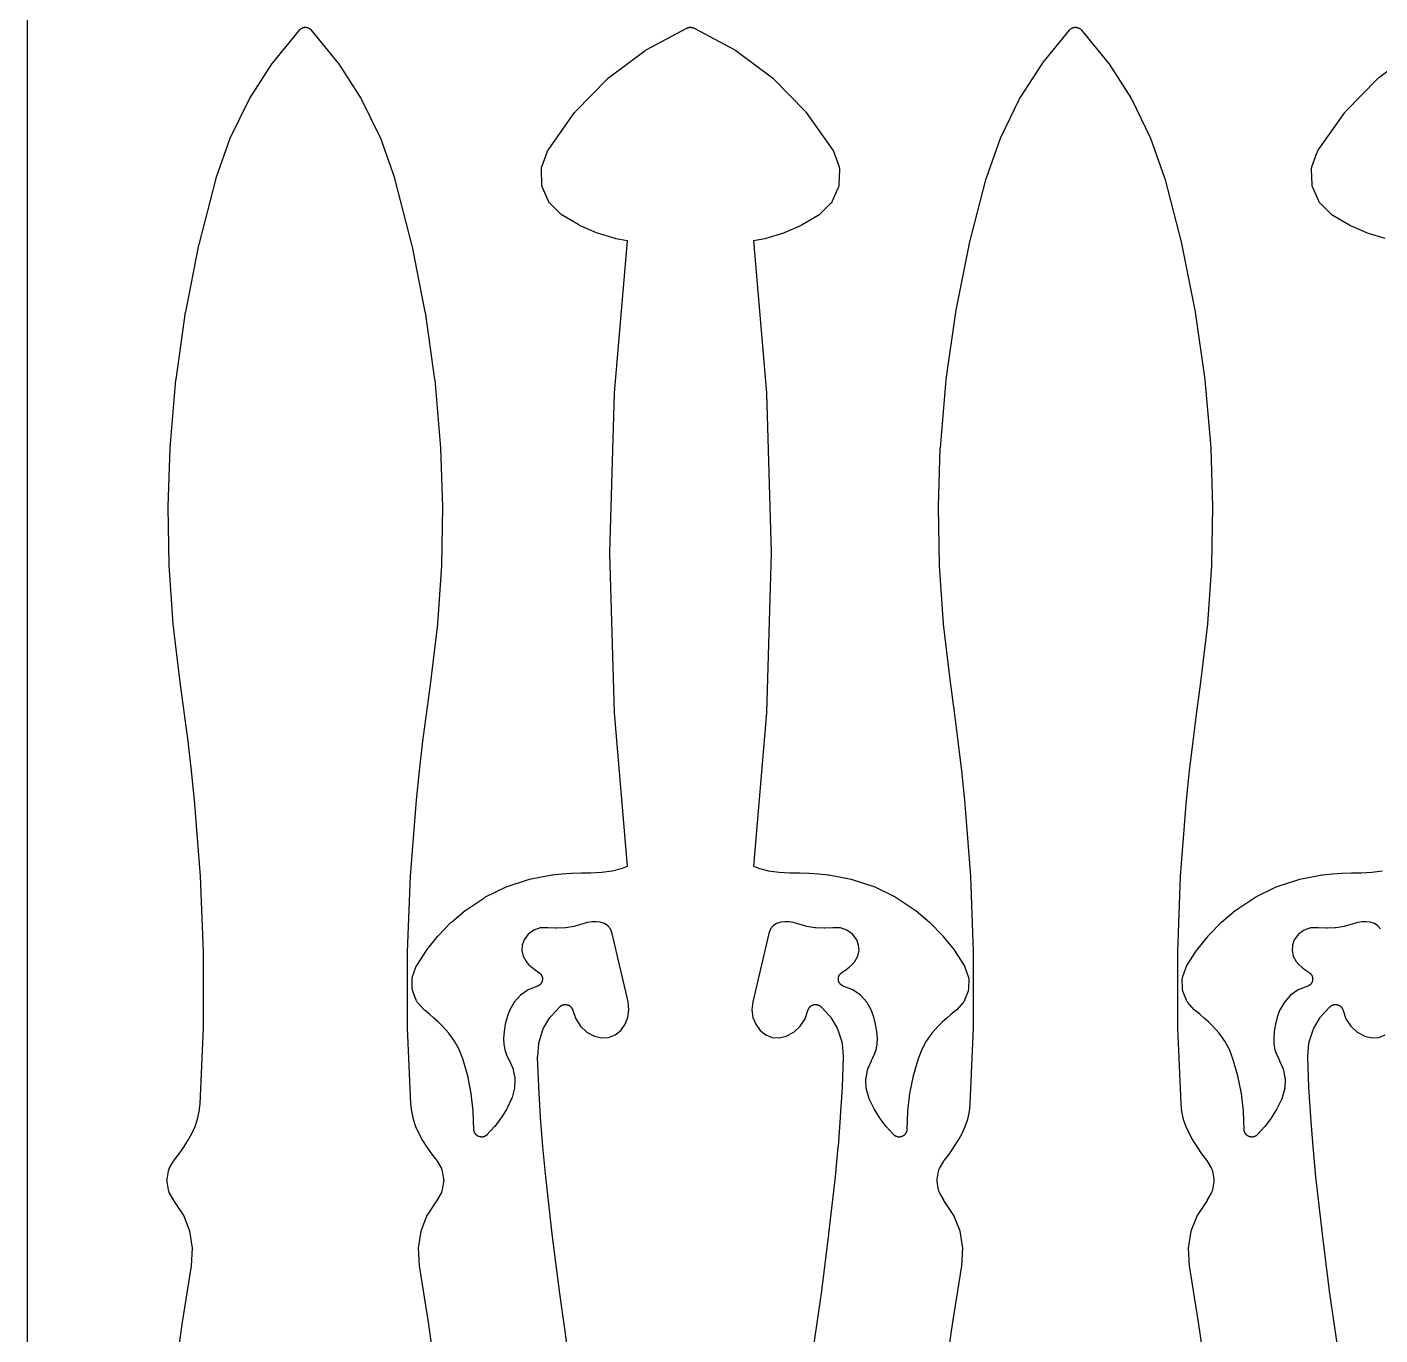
# Model space of a CAD drawing. Header units: metres. Extents: x 0 to 3000, y 0 to 1240.
# Drawn here: x 0 to 351.3, y 339.7 to 679.3 of the extents above; entities that cross this region are included whole.
import ezdxf

# ---------------------------------------------------------------- set-up
doc = ezdxf.new("R2010")
doc.units = ezdxf.units.M

msp = doc.modelspace()

# ---------------------------------------------------------------- linework, layer by layer
at = {"color": 7}
msp.add_lwpolyline([(0, 0), (3000, 0), (3000, 1240), (0, 1240), (0, 0)], close=True, dxfattribs=at)
at = {"color": 1}
for points in [[(38.26, 328.22), (40.38, 342.98), (40.38, 343.01), (42.7, 357.63), (42.97, 362.22), (42.28, 366.59), (40.68, 370.71), (38.11, 374.63), (38.07, 374.69), (38.04, 374.75), (36.94, 376.68), (36.87, 376.83), (36.8, 376.99), (36.75, 377.16), (36.71, 377.32), (36.35, 379.45), (36.32, 379.67), (36.32, 379.9), (36.35, 380.12), (36.71, 382.25), (36.75, 382.42), (36.8, 382.58), (36.87, 382.74), (36.94, 382.9), (38.04, 384.82), (38.06, 384.87), (38.09, 384.91), (38.12, 384.95), (38.14, 384.99), (38.17, 385.03), (38.2, 385.07), (39.51, 386.74), (40.69, 388.43), (41.79, 390.18), (42.79, 391.97), (43.64, 393.82), (44.28, 395.73), (44.72, 397.69), (44.95, 399.72), (45.78, 419.41), (45.81, 439.14), (45.05, 458.86), (43.5, 478.55), (42.7, 486.21), (41.81, 493.88), (40.84, 501.53), (39.77, 509.19), (39.77, 509.21), (39.77, 509.22), (37.98, 524.27), (37.97, 524.37), (36.94, 539.48), (36.93, 539.58), (36.66, 554.72), (36.66, 554.82), (37.15, 569.96), (37.16, 570.01), (37.16, 570.07), (38.67, 587.69), (38.68, 587.8), (41.17, 605.3), (41.19, 605.41), (44.65, 622.74), (44.67, 622.85), (49.09, 639.98), (49.11, 640.06), (49.14, 640.15), (52.77, 650.48), (52.86, 650.69), (57.65, 660.5), (57.76, 660.7), (63.65, 669.9), (63.78, 670.08), (70.71, 678.56), (70.72, 678.57), (70.72, 678.57), (70.78, 678.64), (70.84, 678.71), (70.85, 678.71), (70.85, 678.71), (70.92, 678.78), (70.99, 678.84), (70.99, 678.84), (71, 678.85), (71.07, 678.9), (71.15, 678.96), (71.15, 678.96), (71.15, 678.96), (71.23, 679.01), (71.32, 679.06), (71.32, 679.06), (71.32, 679.06), (71.41, 679.1), (71.49, 679.14), (71.5, 679.15), (71.5, 679.15), (71.59, 679.18), (71.68, 679.21), (71.68, 679.21), (71.69, 679.21), (71.78, 679.24), (71.87, 679.26), (71.87, 679.26), (71.88, 679.26), (71.97, 679.27), (72.06, 679.29), (72.07, 679.29), (72.07, 679.29), (72.16, 679.29), (72.26, 679.3), (72.26, 679.3), (72.27, 679.3), (72.36, 679.29), (72.45, 679.29), (72.46, 679.29), (72.46, 679.29), (72.56, 679.27), (72.65, 679.26), (72.65, 679.26), (72.66, 679.26), (72.75, 679.24), (72.84, 679.21), (72.84, 679.21), (72.85, 679.21), (72.93, 679.18), (73.02, 679.15), (73.03, 679.15), (73.03, 679.14), (73.12, 679.1), (73.2, 679.06), (73.2, 679.06), (73.21, 679.06), (73.29, 679.01), (73.37, 678.96), (73.37, 678.96), (73.38, 678.96), (73.45, 678.9), (73.53, 678.85), (73.53, 678.84), (73.53, 678.84), (73.6, 678.78), (73.67, 678.71), (73.68, 678.71), (73.68, 678.71), (73.74, 678.64), (73.81, 678.57), (73.81, 678.57), (73.81, 678.56), (80.74, 670.08), (80.88, 669.9), (86.76, 660.7), (86.88, 660.5), (91.66, 650.69), (91.75, 650.48), (95.39, 640.15), (95.41, 640.06), (95.44, 639.98), (99.85, 622.85), (99.88, 622.74), (103.33, 605.41), (103.35, 605.3), (105.84, 587.8), (105.85, 587.69), (107.36, 570.07), (107.37, 570.01), (107.37, 569.96), (107.86, 554.82), (107.86, 554.72), (107.59, 539.58), (107.59, 539.48), (106.56, 524.37), (106.55, 524.27), (104.76, 509.22), (104.75, 509.21), (104.75, 509.19), (103.69, 501.53), (102.71, 493.88), (101.82, 486.21), (101.02, 478.55), (99.48, 458.86), (98.72, 439.14), (98.75, 419.41), (99.57, 399.72), (99.8, 397.69), (100.24, 395.73), (100.88, 393.82), (101.74, 391.97), (102.73, 390.18), (103.83, 388.43), (105.02, 386.74), (106.32, 385.07), (106.35, 385.03), (106.38, 384.99), (106.41, 384.95), (106.44, 384.91), (106.46, 384.87), (106.49, 384.82), (107.58, 382.9), (107.66, 382.74), (107.72, 382.58), (107.77, 382.42), (107.81, 382.25), (108.17, 380.12), (108.2, 379.9), (108.2, 379.67), (108.17, 379.45), (107.81, 377.32), (107.77, 377.16), (107.72, 376.99), (107.66, 376.83), (107.58, 376.68), (106.49, 374.75), (106.45, 374.69), (106.42, 374.63), (103.84, 370.71), (102.25, 366.59), (101.56, 362.22), (101.82, 357.63), (104.14, 343.01), (104.14, 342.98), (106.26, 328.22)], [(140.38, 336.32), (138.26, 351.08), (138.26, 351.11), (136.37, 365.89), (136.36, 365.92), (134.69, 380.74), (134.69, 380.75), (134.68, 380.77), (133.94, 388.49), (133.94, 388.53), (133.34, 396.26), (133.34, 396.3), (132.89, 404.04), (132.89, 404.08), (132.59, 411.82), (132.59, 411.85), (132.59, 411.87), (132.59, 411.95), (132.59, 412.02), (132.6, 412.05), (132.6, 412.07), (132.87, 415.36), (132.9, 415.58), (132.96, 415.8), (133.95, 418.9), (134.03, 419.11), (134.13, 419.31), (135.79, 422.11), (135.91, 422.3), (136.06, 422.47), (138.32, 424.87), (138.38, 424.93), (138.44, 424.99), (138.45, 425), (138.47, 425.01), (138.53, 425.06), (138.6, 425.11), (138.61, 425.12), (138.62, 425.13), (138.69, 425.17), (138.76, 425.22), (138.77, 425.22), (138.78, 425.23), (138.86, 425.27), (138.93, 425.31), (138.95, 425.31), (138.96, 425.32), (139.04, 425.35), (139.11, 425.38), (139.13, 425.39), (139.14, 425.39), (139.22, 425.42), (139.3, 425.44), (139.32, 425.44), (139.33, 425.45), (139.41, 425.46), (139.5, 425.48), (139.51, 425.48), (139.52, 425.48), (139.61, 425.49), (139.69, 425.49), (139.71, 425.49), (139.72, 425.49), (139.8, 425.49), (139.89, 425.49), (139.9, 425.49), (139.92, 425.49), (140, 425.48), (140.08, 425.47), (140.1, 425.47), (140.11, 425.47), (140.19, 425.45), (140.28, 425.43), (140.29, 425.43), (140.3, 425.42), (140.38, 425.4), (140.46, 425.37), (140.48, 425.37), (140.49, 425.36), (140.57, 425.33), (140.64, 425.3), (140.66, 425.29), (140.67, 425.29), (140.74, 425.24), (140.82, 425.2), (140.83, 425.2), (140.84, 425.19), (140.91, 425.14), (140.98, 425.09), (140.99, 425.08), (141, 425.08), (141.07, 425.02), (141.13, 424.97), (141.14, 424.96), (141.15, 424.95), (141.21, 424.89), (141.27, 424.83), (141.28, 424.82), (141.29, 424.81), (141.34, 424.74), (141.39, 424.68), (141.4, 424.66), (141.41, 424.65), (141.45, 424.58), (141.5, 424.51), (141.51, 424.5), (141.51, 424.49), (141.55, 424.41), (141.59, 424.34), (141.6, 424.33), (141.6, 424.31), (141.63, 424.23), (141.66, 424.16), (142.5, 421.76), (143.74, 419.87), (145.39, 418.33), (147.37, 417.23), (149.2, 416.8), (151, 416.93), (152.68, 417.58), (154.15, 418.76), (155.29, 420.35), (156.01, 422.16), (156.28, 424.1), (156.06, 426.2), (151.93, 443.97), (151.47, 445.13), (150.8, 445.96), (149.92, 446.56), (148.79, 446.91), (147.77, 447), (146.65, 446.96), (145.55, 446.79), (144.35, 446.44), (142.29, 445.84), (142.07, 445.79), (139.95, 445.43), (139.72, 445.41), (137.58, 445.3), (137.35, 445.3), (135.3, 445.44), (133.27, 445.39), (131.6, 444.82), (130.17, 443.79), (129.08, 442.33), (128.57, 440.94), (128.49, 439.49), (128.81, 438.08), (129.58, 436.7), (130.24, 435.92), (131.04, 435.15), (131.91, 434.46), (132.93, 433.8), (132.96, 433.78), (132.98, 433.77), (133.04, 433.73), (133.09, 433.69), (133.11, 433.67), (133.14, 433.65), (133.19, 433.6), (133.24, 433.56), (133.26, 433.54), (133.28, 433.52), (133.33, 433.46), (133.37, 433.41), (133.39, 433.39), (133.41, 433.37), (133.45, 433.31), (133.49, 433.26), (133.51, 433.23), (133.53, 433.21), (133.56, 433.15), (133.6, 433.09), (133.61, 433.07), (133.63, 433.04), (133.65, 432.98), (133.68, 432.92), (133.69, 432.89), (133.71, 432.86), (133.73, 432.8), (133.75, 432.73), (133.76, 432.7), (133.77, 432.68), (133.79, 432.61), (133.8, 432.54), (133.81, 432.51), (133.82, 432.49), (133.83, 432.42), (133.84, 432.35), (133.84, 432.32), (133.84, 432.29), (133.84, 432.22), (133.85, 432.15), (133.85, 432.12), (133.85, 432.1), (133.85, 432.03), (133.84, 431.96), (133.84, 431.93), (133.84, 431.9), (133.83, 431.83), (133.82, 431.76), (133.81, 431.73), (133.81, 431.71), (133.79, 431.64), (133.77, 431.57), (133.76, 431.54), (133.76, 431.52), (133.73, 431.45), (133.71, 431.39), (133.7, 431.36), (133.69, 431.33), (133.66, 431.27), (133.63, 431.21), (133.61, 431.18), (133.6, 431.16), (133.57, 431.1), (133.53, 431.04), (133.51, 431.01), (133.5, 430.99), (133.46, 430.93), (133.42, 430.88), (133.4, 430.86), (133.38, 430.83), (133.33, 430.78), (133.29, 430.73), (133.27, 430.71), (133.25, 430.69), (133.19, 430.64), (133.14, 430.6), (133.12, 430.58), (133.1, 430.56), (133.04, 430.52), (132.99, 430.48), (132.96, 430.46), (132.94, 430.44), (132.88, 430.41), (132.82, 430.37), (132.8, 430.36), (132.77, 430.34), (132.71, 430.32), (132.65, 430.29), (132.62, 430.28), (132.59, 430.26), (130.1, 429.27), (128.12, 427.89), (126.49, 426.1), (125.26, 423.9), (124.64, 422.19), (124.16, 420.37), (123.86, 418.51), (123.73, 416.65), (123.79, 415.17), (124.06, 413.75), (124.52, 412.38), (125.23, 410.96), (125.25, 410.91), (125.27, 410.87), (126.13, 408.92), (126.21, 408.7), (126.27, 408.48), (126.66, 406.41), (126.69, 406.18), (126.69, 405.95), (126.59, 403.85), (126.57, 403.62), (126.52, 403.39), (125.94, 401.34), (125.91, 401.27), (125.89, 401.21), (125.88, 401.18), (125.87, 401.15), (125.84, 401.09), (125.82, 401.03), (124.67, 398.6), (124.57, 398.43), (123.19, 396.14), (123.07, 395.97), (121.46, 393.84), (121.34, 393.68), (119.51, 391.72), (119.51, 391.71), (119.51, 391.71), (119.44, 391.64), (119.37, 391.58), (119.37, 391.58), (119.37, 391.57), (119.3, 391.51), (119.22, 391.45), (119.22, 391.45), (119.22, 391.45), (119.14, 391.4), (119.06, 391.35), (119.05, 391.35), (119.05, 391.34), (118.97, 391.3), (118.88, 391.26), (118.88, 391.26), (118.88, 391.25), (118.79, 391.22), (118.7, 391.18), (118.7, 391.18), (118.7, 391.18), (118.6, 391.15), (118.51, 391.13), (118.51, 391.13), (118.51, 391.13), (118.41, 391.11), (118.32, 391.09), (118.32, 391.09), (118.31, 391.09), (118.22, 391.08), (118.12, 391.07), (118.12, 391.07), (118.12, 391.07), (118.02, 391.08), (117.93, 391.08), (117.93, 391.08), (117.92, 391.08), (117.83, 391.09), (117.73, 391.1), (117.73, 391.1), (117.73, 391.1), (117.63, 391.12), (117.54, 391.14), (117.54, 391.14), (117.54, 391.14), (117.44, 391.17), (117.35, 391.2), (117.35, 391.2), (117.35, 391.2), (117.26, 391.24), (117.17, 391.27), (117.17, 391.28), (117.17, 391.28), (117.08, 391.32), (117, 391.37), (117, 391.37), (117, 391.37), (116.92, 391.43), (116.84, 391.48), (116.84, 391.48), (116.83, 391.48), (116.76, 391.54), (116.69, 391.6), (116.69, 391.61), (116.68, 391.61), (116.62, 391.68), (116.55, 391.75), (116.55, 391.75), (116.55, 391.75), (116.49, 391.82), (116.43, 391.9), (116.43, 391.9), (116.42, 391.9), (116.37, 391.98), (116.32, 392.06), (116.32, 392.06), (116.32, 392.07), (116.27, 392.15), (116.23, 392.24), (116.23, 392.24), (116.23, 392.24), (116.19, 392.33), (116.16, 392.42), (116.16, 392.42), (116.16, 392.42), (116.13, 392.52), (116.1, 392.61), (116.1, 392.61), (116.1, 392.61), (116.08, 392.71), (116.07, 392.8), (116.07, 392.8), (116.06, 392.81), (116.06, 392.9), (116.05, 393), (116.05, 393), (116.05, 393), (115.88, 397.75), (115.33, 402.37), (114.42, 406.94), (113.15, 411.41), (112.21, 413.78), (111.01, 415.99), (109.56, 418.05), (107.83, 419.96), (106.78, 420.97), (105.67, 421.98), (104.53, 422.95), (103.34, 423.91), (103.29, 423.95), (103.24, 424), (103.22, 424.02), (103.2, 424.04), (103.15, 424.09), (103.1, 424.14), (101.42, 426.04), (101.31, 426.18), (101.21, 426.32), (101.12, 426.48), (101.05, 426.65), (100.17, 428.94), (100.11, 429.11), (100.07, 429.28), (100.05, 429.46), (100.04, 429.63), (100, 432.09), (100.01, 432.27), (100.03, 432.45), (100.06, 432.62), (100.12, 432.8), (100.97, 435.18), (100.99, 435.21), (101, 435.25), (101.02, 435.3), (101.02, 435.3), (101.05, 435.36), (101.06, 435.39), (101.08, 435.42), (101.11, 435.48), (101.14, 435.54), (101.16, 435.57), (101.18, 435.59), (103.7, 439.5), (103.82, 439.65), (106.7, 443.28), (106.83, 443.43), (110.06, 446.76), (110.2, 446.89), (113.75, 449.89), (113.76, 449.9), (113.78, 449.91), (113.84, 449.96), (113.91, 450.01), (113.92, 450.02), (113.93, 450.03), (118.86, 453.31), (119.09, 453.44), (124.39, 456.03), (124.64, 456.13), (130.23, 457.99), (130.48, 458.06), (136.3, 459.17), (136.38, 459.18), (136.46, 459.19), (138.9, 459.45), (138.97, 459.46), (141.42, 459.63), (141.49, 459.63), (143.94, 459.71), (144.01, 459.71), (146.42, 459.71), (149.25, 459.82), (151.97, 460.23), (154.63, 460.94), (155.91, 461.45), (152.51, 501.25), (152.51, 501.36), (151.33, 542.75), (151.33, 542.86), (152.51, 584.25), (152.51, 584.36), (155.89, 623.84), (152.93, 624.38), (152.71, 624.43), (148.11, 625.83), (147.89, 625.91), (143.49, 627.84), (143.28, 627.94), (139.11, 630.37), (139.07, 630.4), (139.02, 630.43), (138.98, 630.45), (138.95, 630.47), (138.9, 630.51), (138.86, 630.54), (138.83, 630.57), (138.79, 630.6), (138.75, 630.64), (138.71, 630.67), (135.84, 633.51), (135.71, 633.65), (135.6, 633.8), (135.5, 633.96), (135.41, 634.13), (133.86, 637.71), (133.79, 637.88), (133.74, 638.06), (133.71, 638.25), (133.69, 638.43), (133.55, 642.33), (133.55, 642.52), (133.57, 642.71), (133.61, 642.9), (133.66, 643.08), (135.03, 646.88), (135.06, 646.95), (135.08, 647.02), (135.09, 647.04), (135.1, 647.06), (135.14, 647.13), (135.17, 647.19), (135.19, 647.21), (135.2, 647.23), (135.24, 647.3), (135.28, 647.36), (142.2, 657.14), (142.3, 657.26), (142.4, 657.38), (150.71, 665.92), (150.83, 666.03), (150.95, 666.12), (160.48, 673.28), (160.6, 673.36), (160.74, 673.44), (171.32, 679.06), (171.41, 679.1), (171.49, 679.14), (171.5, 679.15), (171.5, 679.15), (171.59, 679.18), (171.68, 679.21), (171.68, 679.21), (171.69, 679.21), (171.78, 679.24), (171.87, 679.26), (171.87, 679.26), (171.88, 679.26), (171.97, 679.27), (172.06, 679.29), (172.07, 679.29), (172.07, 679.29), (172.16, 679.29), (172.26, 679.3), (172.26, 679.3), (172.27, 679.3), (172.36, 679.29), (172.45, 679.29), (172.46, 679.29), (172.46, 679.29), (172.56, 679.27), (172.65, 679.26), (172.65, 679.26), (172.66, 679.26), (172.75, 679.24), (172.84, 679.21), (172.84, 679.21), (172.85, 679.21), (172.93, 679.18), (173.02, 679.15), (173.03, 679.15), (173.03, 679.14), (173.12, 679.1), (173.2, 679.06), (183.79, 673.44), (183.92, 673.36), (184.05, 673.28), (193.58, 666.12), (193.7, 666.03), (193.81, 665.92), (202.12, 657.38), (202.22, 657.26), (202.32, 657.14), (209.25, 647.36), (209.29, 647.3), (209.33, 647.23), (209.34, 647.21), (209.35, 647.19), (209.38, 647.13), (209.42, 647.06), (209.43, 647.04), (209.44, 647.02), (209.47, 646.95), (209.5, 646.88), (210.86, 643.08), (210.92, 642.9), (210.95, 642.71), (210.97, 642.52), (210.98, 642.33), (210.83, 638.43), (210.82, 638.25), (210.78, 638.06), (210.73, 637.88), (210.67, 637.71), (209.11, 634.13), (209.03, 633.96), (208.93, 633.8), (208.81, 633.65), (208.68, 633.51), (205.81, 630.67), (205.77, 630.64), (205.73, 630.6), (205.7, 630.57), (205.66, 630.54), (205.62, 630.51), (205.58, 630.47), (205.54, 630.45), (205.51, 630.43), (205.46, 630.4), (205.41, 630.37), (201.25, 627.94), (201.04, 627.84), (196.63, 625.91), (196.42, 625.83), (191.82, 624.43), (191.59, 624.38), (188.64, 623.84), (192.01, 584.36), (192.02, 584.25), (193.19, 542.86), (193.19, 542.75), (192.02, 501.36), (192.01, 501.25), (188.61, 461.45), (189.9, 460.94), (192.55, 460.23), (195.27, 459.82), (198.1, 459.71), (200.52, 459.71), (200.59, 459.71), (203.04, 459.63), (203.11, 459.63), (205.55, 459.46), (205.62, 459.45), (208.06, 459.19), (208.14, 459.18), (208.23, 459.17), (214.04, 458.06), (214.3, 457.99), (219.89, 456.13), (220.13, 456.03), (225.43, 453.44), (225.66, 453.31), (230.59, 450.03), (230.6, 450.02), (230.62, 450.01), (230.68, 449.96), (230.75, 449.91), (230.76, 449.9), (230.77, 449.89), (234.32, 446.89), (234.46, 446.76), (237.69, 443.43), (237.82, 443.28), (240.71, 439.65), (240.82, 439.5), (243.35, 435.59), (243.37, 435.57), (243.38, 435.54), (243.41, 435.48), (243.45, 435.42), (243.46, 435.39), (243.48, 435.36), (243.5, 435.3), (243.53, 435.25), (243.54, 435.21), (243.55, 435.18), (244.41, 432.8), (244.46, 432.62), (244.5, 432.45), (244.52, 432.27), (244.52, 432.09), (244.49, 429.63), (244.48, 429.46), (244.45, 429.28), (244.41, 429.11), (244.36, 428.94), (243.47, 426.65), (243.4, 426.48), (243.32, 426.32), (243.22, 426.18), (243.1, 426.04), (241.42, 424.14), (241.37, 424.09), (241.33, 424.04), (241.3, 424.02), (241.28, 424), (241.23, 423.95), (241.18, 423.91), (239.99, 422.95), (238.85, 421.98), (237.74, 420.97), (236.69, 419.96), (234.97, 418.05), (233.52, 415.99), (232.32, 413.78), (231.38, 411.41), (230.1, 406.94), (229.19, 402.37), (228.65, 397.75), (228.48, 393), (228.48, 393), (228.48, 393), (228.47, 392.9), (228.46, 392.81), (228.46, 392.8), (228.46, 392.8), (228.44, 392.71), (228.42, 392.61), (228.42, 392.61), (228.42, 392.61), (228.4, 392.52), (228.37, 392.42), (228.37, 392.42), (228.37, 392.42), (228.33, 392.33), (228.3, 392.24), (228.29, 392.24), (228.29, 392.24), (228.25, 392.15), (228.21, 392.07), (228.2, 392.06), (228.2, 392.06), (228.15, 391.98), (228.1, 391.9), (228.1, 391.9), (228.1, 391.9), (228.04, 391.82), (227.98, 391.75), (227.97, 391.75), (227.97, 391.75), (227.91, 391.68), (227.84, 391.61), (227.84, 391.61), (227.84, 391.6), (227.76, 391.54), (227.69, 391.48), (227.69, 391.48), (227.68, 391.48), (227.61, 391.43), (227.53, 391.37), (227.53, 391.37), (227.52, 391.37), (227.44, 391.32), (227.36, 391.28), (227.35, 391.28), (227.35, 391.27), (227.26, 391.24), (227.18, 391.2), (227.17, 391.2), (227.17, 391.2), (227.08, 391.17), (226.99, 391.14), (226.99, 391.14), (226.98, 391.14), (226.89, 391.12), (226.8, 391.1), (226.79, 391.1), (226.79, 391.1), (226.7, 391.09), (226.6, 391.08), (226.6, 391.08), (226.6, 391.08), (226.5, 391.08), (226.41, 391.07), (226.4, 391.07), (226.4, 391.07), (226.3, 391.08), (226.21, 391.09), (226.21, 391.09), (226.2, 391.09), (226.11, 391.11), (226.02, 391.13), (226.01, 391.13), (226.01, 391.13), (225.92, 391.15), (225.83, 391.18), (225.83, 391.18), (225.82, 391.18), (225.73, 391.22), (225.65, 391.25), (225.64, 391.26), (225.64, 391.26), (225.56, 391.3), (225.47, 391.34), (225.47, 391.35), (225.47, 391.35), (225.39, 391.4), (225.31, 391.45), (225.3, 391.45), (225.3, 391.45), (225.23, 391.51), (225.15, 391.57), (225.15, 391.58), (225.15, 391.58), (225.08, 391.64), (225.01, 391.71), (225.01, 391.71), (225.01, 391.72), (223.19, 393.68), (223.06, 393.84), (221.45, 395.97), (221.34, 396.14), (219.95, 398.43), (219.86, 398.6), (218.71, 401.03), (218.68, 401.09), (218.65, 401.15), (218.64, 401.18), (218.63, 401.21), (218.61, 401.27), (218.59, 401.34), (218.01, 403.39), (217.95, 403.62), (217.93, 403.85), (217.84, 405.95), (217.84, 406.18), (217.87, 406.41), (218.25, 408.48), (218.31, 408.7), (218.39, 408.92), (219.25, 410.87), (219.28, 410.91), (219.29, 410.96), (220.01, 412.38), (220.47, 413.75), (220.73, 415.17), (220.8, 416.65), (220.67, 418.51), (220.36, 420.37), (219.88, 422.19), (219.26, 423.9), (218.03, 426.1), (216.41, 427.89), (214.42, 429.27), (211.93, 430.26), (211.91, 430.28), (211.88, 430.29), (211.82, 430.32), (211.75, 430.34), (211.73, 430.36), (211.7, 430.37), (211.64, 430.41), (211.58, 430.44), (211.56, 430.46), (211.54, 430.48), (211.48, 430.52), (211.42, 430.56), (211.4, 430.58), (211.38, 430.6), (211.33, 430.64), (211.28, 430.69), (211.26, 430.71), (211.24, 430.73), (211.19, 430.78), (211.14, 430.83), (211.13, 430.86), (211.11, 430.88), (211.07, 430.93), (211.03, 430.99), (211.01, 431.01), (210.99, 431.04), (210.96, 431.1), (210.92, 431.16), (210.91, 431.18), (210.9, 431.21), (210.87, 431.27), (210.84, 431.33), (210.83, 431.36), (210.81, 431.39), (210.79, 431.45), (210.77, 431.52), (210.76, 431.54), (210.75, 431.57), (210.74, 431.64), (210.72, 431.71), (210.71, 431.73), (210.71, 431.76), (210.7, 431.83), (210.69, 431.9), (210.68, 431.93), (210.68, 431.96), (210.68, 432.03), (210.67, 432.1), (210.68, 432.12), (210.67, 432.15), (210.68, 432.22), (210.68, 432.29), (210.69, 432.32), (210.69, 432.35), (210.7, 432.42), (210.71, 432.49), (210.71, 432.51), (210.72, 432.54), (210.74, 432.61), (210.75, 432.68), (210.76, 432.7), (210.77, 432.73), (210.79, 432.8), (210.82, 432.86), (210.83, 432.89), (210.84, 432.92), (210.87, 432.98), (210.9, 433.04), (210.91, 433.07), (210.93, 433.09), (210.96, 433.15), (211, 433.21), (211.01, 433.23), (211.03, 433.26), (211.07, 433.31), (211.11, 433.37), (211.13, 433.39), (211.15, 433.41), (211.2, 433.46), (211.24, 433.52), (211.26, 433.54), (211.28, 433.56), (211.34, 433.6), (211.39, 433.65), (211.41, 433.67), (211.43, 433.69), (211.49, 433.73), (211.54, 433.77), (211.57, 433.78), (211.59, 433.8), (212.61, 434.46), (213.48, 435.15), (214.28, 435.92), (214.94, 436.7), (215.72, 438.08), (216.04, 439.49), (215.95, 440.94), (215.45, 442.33), (214.36, 443.79), (212.92, 444.82), (211.25, 445.39), (209.23, 445.44), (207.18, 445.3), (206.94, 445.3), (204.8, 445.41), (204.57, 445.43), (202.46, 445.79), (202.23, 445.84), (200.17, 446.44), (198.98, 446.79), (197.87, 446.96), (196.76, 447), (195.73, 446.91), (194.6, 446.56), (193.72, 445.96), (193.05, 445.13), (192.59, 443.97), (188.47, 426.2), (188.24, 424.1), (188.51, 422.16), (189.23, 420.35), (190.37, 418.76), (191.84, 417.58), (193.52, 416.93), (195.32, 416.8), (197.15, 417.23), (199.13, 418.33), (200.78, 419.87), (202.02, 421.76), (202.86, 424.16), (202.89, 424.23), (202.92, 424.31), (202.93, 424.33), (202.93, 424.34), (202.97, 424.41), (203.01, 424.49), (203.02, 424.5), (203.03, 424.51), (203.07, 424.58), (203.12, 424.65), (203.13, 424.66), (203.13, 424.68), (203.19, 424.74), (203.24, 424.81), (203.25, 424.82), (203.26, 424.83), (203.32, 424.89), (203.37, 424.95), (203.38, 424.96), (203.39, 424.97), (203.46, 425.02), (203.52, 425.08), (203.53, 425.08), (203.55, 425.09), (203.61, 425.14), (203.68, 425.19), (203.7, 425.2), (203.71, 425.2), (203.78, 425.24), (203.85, 425.29), (203.87, 425.29), (203.88, 425.3), (203.96, 425.33), (204.03, 425.36), (204.05, 425.37), (204.06, 425.37), (204.14, 425.4), (204.22, 425.42), (204.23, 425.43), (204.25, 425.43), (204.33, 425.45), (204.41, 425.47), (204.43, 425.47), (204.44, 425.47), (204.52, 425.48), (204.61, 425.49), (204.62, 425.49), (204.64, 425.49), (204.72, 425.49), (204.8, 425.49), (204.82, 425.49), (204.83, 425.49), (204.92, 425.49), (205, 425.48), (205.01, 425.48), (205.03, 425.48), (205.11, 425.46), (205.19, 425.45), (205.21, 425.44), (205.22, 425.44), (205.3, 425.42), (205.38, 425.39), (205.39, 425.39), (205.41, 425.38), (205.49, 425.35), (205.56, 425.32), (205.58, 425.31), (205.59, 425.31), (205.66, 425.27), (205.74, 425.23), (205.75, 425.22), (205.76, 425.22), (205.83, 425.17), (205.9, 425.13), (205.92, 425.12), (205.93, 425.11), (205.99, 425.06), (206.06, 425.01), (206.07, 425), (206.08, 424.99), (206.14, 424.93), (206.2, 424.87), (208.47, 422.47), (208.61, 422.3), (208.74, 422.11), (210.39, 419.31), (210.49, 419.11), (210.57, 418.9), (211.56, 415.8), (211.62, 415.58), (211.65, 415.36), (211.93, 412.07), (211.93, 412.05), (211.93, 412.02), (211.93, 411.95), (211.93, 411.87), (211.93, 411.85), (211.93, 411.82), (211.63, 404.08), (211.63, 404.04), (211.18, 396.3), (211.18, 396.26), (210.59, 388.53), (210.58, 388.49), (209.84, 380.77), (209.84, 380.75), (209.84, 380.74), (208.16, 365.92), (208.16, 365.89), (206.26, 351.11), (206.26, 351.08), (204.14, 336.32)], [(238.26, 328.22), (240.38, 342.98), (240.38, 343.01), (242.7, 357.63), (242.97, 362.22), (242.28, 366.59), (240.68, 370.71), (238.11, 374.63), (238.07, 374.69), (238.04, 374.75), (236.94, 376.68), (236.87, 376.83), (236.8, 376.99), (236.75, 377.16), (236.71, 377.32), (236.35, 379.45), (236.32, 379.67), (236.32, 379.9), (236.35, 380.12), (236.71, 382.25), (236.75, 382.42), (236.8, 382.58), (236.87, 382.74), (236.94, 382.9), (238.04, 384.82), (238.06, 384.87), (238.09, 384.91), (238.12, 384.95), (238.14, 384.99), (238.17, 385.03), (238.2, 385.07), (239.51, 386.74), (240.69, 388.43), (241.79, 390.18), (242.79, 391.97), (243.64, 393.82), (244.28, 395.73), (244.72, 397.69), (244.95, 399.72), (245.78, 419.41), (245.81, 439.14), (245.05, 458.86), (243.5, 478.55), (242.7, 486.21), (241.81, 493.88), (240.84, 501.53), (239.77, 509.19), (239.77, 509.21), (239.77, 509.22), (237.98, 524.27), (237.97, 524.37), (236.94, 539.48), (236.93, 539.58), (236.66, 554.72), (236.66, 554.82), (237.15, 569.96), (237.16, 570.01), (237.16, 570.07), (238.67, 587.69), (238.68, 587.8), (241.17, 605.3), (241.19, 605.41), (244.65, 622.74), (244.67, 622.85), (249.09, 639.98), (249.11, 640.06), (249.14, 640.15), (252.77, 650.48), (252.86, 650.69), (257.65, 660.5), (257.76, 660.7), (263.65, 669.9), (263.78, 670.08), (270.71, 678.56), (270.72, 678.57), (270.72, 678.57), (270.78, 678.64), (270.84, 678.71), (270.85, 678.71), (270.85, 678.71), (270.92, 678.78), (270.99, 678.84), (270.99, 678.84), (271, 678.85), (271.07, 678.9), (271.15, 678.96), (271.15, 678.96), (271.15, 678.96), (271.23, 679.01), (271.32, 679.06), (271.32, 679.06), (271.32, 679.06), (271.41, 679.1), (271.49, 679.14), (271.5, 679.15), (271.5, 679.15), (271.59, 679.18), (271.68, 679.21), (271.68, 679.21), (271.69, 679.21), (271.78, 679.24), (271.87, 679.26), (271.87, 679.26), (271.88, 679.26), (271.97, 679.27), (272.06, 679.29), (272.07, 679.29), (272.07, 679.29), (272.16, 679.29), (272.26, 679.3), (272.26, 679.3), (272.27, 679.3), (272.36, 679.29), (272.45, 679.29), (272.46, 679.29), (272.46, 679.29), (272.56, 679.27), (272.65, 679.26), (272.65, 679.26), (272.66, 679.26), (272.75, 679.24), (272.84, 679.21), (272.84, 679.21), (272.85, 679.21), (272.93, 679.18), (273.02, 679.15), (273.03, 679.15), (273.03, 679.14), (273.12, 679.1), (273.2, 679.06), (273.2, 679.06), (273.21, 679.06), (273.29, 679.01), (273.37, 678.96), (273.37, 678.96), (273.38, 678.96), (273.45, 678.9), (273.53, 678.85), (273.53, 678.84), (273.53, 678.84), (273.6, 678.78), (273.67, 678.71), (273.68, 678.71), (273.68, 678.71), (273.74, 678.64), (273.81, 678.57), (273.81, 678.57), (273.81, 678.56), (280.74, 670.08), (280.88, 669.9), (286.76, 660.7), (286.88, 660.5), (291.66, 650.69), (291.75, 650.48), (295.39, 640.15), (295.41, 640.06), (295.44, 639.98), (299.85, 622.85), (299.88, 622.74), (303.33, 605.41), (303.35, 605.3), (305.84, 587.8), (305.85, 587.69), (307.36, 570.07), (307.37, 570.01), (307.37, 569.96), (307.86, 554.82), (307.86, 554.72), (307.59, 539.58), (307.59, 539.48), (306.56, 524.37), (306.55, 524.27), (304.76, 509.22), (304.75, 509.21), (304.75, 509.19), (303.69, 501.53), (302.71, 493.88), (301.82, 486.21), (301.02, 478.55), (299.48, 458.86), (298.72, 439.14), (298.75, 419.41), (299.57, 399.72), (299.8, 397.69), (300.24, 395.73), (300.88, 393.82), (301.74, 391.97), (302.73, 390.18), (303.83, 388.43), (305.02, 386.74), (306.32, 385.07), (306.35, 385.03), (306.38, 384.99), (306.41, 384.95), (306.44, 384.91), (306.46, 384.87), (306.49, 384.82), (307.58, 382.9), (307.66, 382.74), (307.72, 382.58), (307.77, 382.42), (307.81, 382.25), (308.17, 380.12), (308.2, 379.9), (308.2, 379.67), (308.17, 379.45), (307.81, 377.32), (307.77, 377.16), (307.72, 376.99), (307.66, 376.83), (307.58, 376.68), (306.49, 374.75), (306.45, 374.69), (306.42, 374.63), (303.84, 370.71), (302.25, 366.59), (301.56, 362.22), (301.82, 357.63), (304.14, 343.01), (304.14, 342.98), (306.26, 328.22)], [(352.71, 624.43), (348.11, 625.83), (347.89, 625.91), (343.49, 627.84), (343.28, 627.94), (339.11, 630.37), (339.07, 630.4), (339.02, 630.43), (338.98, 630.45), (338.95, 630.47), (338.9, 630.51), (338.86, 630.54), (338.83, 630.57), (338.79, 630.6), (338.75, 630.64), (338.71, 630.67), (335.84, 633.51), (335.71, 633.65), (335.6, 633.8), (335.5, 633.96), (335.41, 634.13), (333.86, 637.71), (333.79, 637.88), (333.74, 638.06), (333.71, 638.25), (333.69, 638.43), (333.55, 642.33), (333.55, 642.52), (333.57, 642.71), (333.61, 642.9), (333.66, 643.08), (335.03, 646.88), (335.06, 646.95), (335.08, 647.02), (335.09, 647.04), (335.1, 647.06), (335.14, 647.13), (335.17, 647.19), (335.19, 647.21), (335.2, 647.23), (335.24, 647.3), (335.28, 647.36), (342.2, 657.14), (342.3, 657.26), (342.4, 657.38), (350.71, 665.92), (350.83, 666.03), (350.95, 666.12), (360.48, 673.28)], [(351.47, 445.13), (350.8, 445.96), (349.92, 446.56), (348.79, 446.91), (347.77, 447), (346.65, 446.96), (345.55, 446.79), (344.35, 446.44), (342.29, 445.84), (342.07, 445.79), (339.95, 445.43), (339.72, 445.41), (337.58, 445.3), (337.35, 445.3), (335.3, 445.44), (333.27, 445.39), (331.6, 444.82), (330.17, 443.79), (329.08, 442.33), (328.57, 440.94), (328.49, 439.49), (328.81, 438.08), (329.58, 436.7), (330.24, 435.92), (331.04, 435.15), (331.91, 434.46), (332.93, 433.8), (332.96, 433.78), (332.98, 433.77), (333.04, 433.73), (333.09, 433.69), (333.11, 433.67), (333.14, 433.65), (333.19, 433.6), (333.24, 433.56), (333.26, 433.54), (333.28, 433.52), (333.33, 433.46), (333.37, 433.41), (333.39, 433.39), (333.41, 433.37), (333.45, 433.31), (333.49, 433.26), (333.51, 433.23), (333.53, 433.21), (333.56, 433.15), (333.6, 433.09), (333.61, 433.07), (333.63, 433.04), (333.65, 432.98), (333.68, 432.92), (333.69, 432.89), (333.71, 432.86), (333.73, 432.8), (333.75, 432.73), (333.76, 432.7), (333.77, 432.68), (333.79, 432.61), (333.8, 432.54), (333.81, 432.51), (333.82, 432.49), (333.83, 432.42), (333.84, 432.35), (333.84, 432.32), (333.84, 432.29), (333.84, 432.22), (333.85, 432.15), (333.85, 432.12), (333.85, 432.1), (333.85, 432.03), (333.84, 431.96), (333.84, 431.93), (333.84, 431.9), (333.83, 431.83), (333.82, 431.76), (333.81, 431.73), (333.81, 431.71), (333.79, 431.64), (333.77, 431.57), (333.76, 431.54), (333.76, 431.52), (333.73, 431.45), (333.71, 431.39), (333.7, 431.36), (333.69, 431.33), (333.66, 431.27), (333.63, 431.21), (333.61, 431.18), (333.6, 431.16), (333.57, 431.1), (333.53, 431.04), (333.51, 431.01), (333.5, 430.99), (333.46, 430.93), (333.42, 430.88), (333.4, 430.86), (333.38, 430.83), (333.33, 430.78), (333.29, 430.73), (333.27, 430.71), (333.25, 430.69), (333.19, 430.64), (333.14, 430.6), (333.12, 430.58), (333.1, 430.56), (333.04, 430.52), (332.99, 430.48), (332.96, 430.46), (332.94, 430.44), (332.88, 430.41), (332.82, 430.37), (332.8, 430.36), (332.77, 430.34), (332.71, 430.32), (332.65, 430.29), (332.62, 430.28), (332.59, 430.26), (330.1, 429.27), (328.12, 427.89), (326.49, 426.1), (325.26, 423.9), (324.64, 422.19), (324.16, 420.37), (323.86, 418.51), (323.73, 416.65), (323.79, 415.17), (324.06, 413.75), (324.52, 412.38), (325.23, 410.96), (325.25, 410.91), (325.27, 410.87), (326.13, 408.92), (326.21, 408.7), (326.27, 408.48), (326.66, 406.41), (326.69, 406.18), (326.69, 405.95), (326.59, 403.85), (326.57, 403.62), (326.52, 403.39), (325.94, 401.34), (325.91, 401.27), (325.89, 401.21), (325.88, 401.18), (325.87, 401.15), (325.84, 401.09), (325.82, 401.03), (324.67, 398.6), (324.57, 398.43), (323.19, 396.14), (323.07, 395.97), (321.46, 393.84), (321.34, 393.68), (319.51, 391.72), (319.51, 391.71), (319.51, 391.71), (319.44, 391.64), (319.37, 391.58), (319.37, 391.58), (319.37, 391.57), (319.3, 391.51), (319.22, 391.45), (319.22, 391.45), (319.22, 391.45), (319.14, 391.4), (319.06, 391.35), (319.05, 391.35), (319.05, 391.34), (318.97, 391.3), (318.88, 391.26), (318.88, 391.26), (318.88, 391.25), (318.79, 391.22), (318.7, 391.18), (318.7, 391.18), (318.7, 391.18), (318.6, 391.15), (318.51, 391.13), (318.51, 391.13), (318.51, 391.13), (318.41, 391.11), (318.32, 391.09), (318.32, 391.09), (318.31, 391.09), (318.22, 391.08), (318.12, 391.07), (318.12, 391.07), (318.12, 391.07), (318.02, 391.08), (317.93, 391.08), (317.93, 391.08), (317.92, 391.08), (317.83, 391.09), (317.73, 391.1), (317.73, 391.1), (317.73, 391.1), (317.63, 391.12), (317.54, 391.14), (317.54, 391.14), (317.54, 391.14), (317.44, 391.17), (317.35, 391.2), (317.35, 391.2), (317.35, 391.2), (317.26, 391.24), (317.17, 391.27), (317.17, 391.28), (317.17, 391.28), (317.08, 391.32), (317, 391.37), (317, 391.37), (317, 391.37), (316.92, 391.43), (316.84, 391.48), (316.84, 391.48), (316.83, 391.48), (316.76, 391.54), (316.69, 391.6), (316.69, 391.61), (316.68, 391.61), (316.62, 391.68), (316.55, 391.75), (316.55, 391.75), (316.55, 391.75), (316.49, 391.82), (316.43, 391.9), (316.43, 391.9), (316.42, 391.9), (316.37, 391.98), (316.32, 392.06), (316.32, 392.06), (316.32, 392.07), (316.27, 392.15), (316.23, 392.24), (316.23, 392.24), (316.23, 392.24), (316.19, 392.33), (316.16, 392.42), (316.16, 392.42), (316.16, 392.42), (316.13, 392.52), (316.1, 392.61), (316.1, 392.61), (316.1, 392.61), (316.08, 392.71), (316.07, 392.8), (316.07, 392.8), (316.06, 392.81), (316.06, 392.9), (316.05, 393), (316.05, 393), (316.05, 393), (315.88, 397.75), (315.33, 402.37), (314.42, 406.94), (313.15, 411.41), (312.21, 413.78), (311.01, 415.99), (309.56, 418.05), (307.83, 419.96), (306.78, 420.97), (305.67, 421.98), (304.53, 422.95), (303.34, 423.91), (303.29, 423.95), (303.24, 424), (303.22, 424.02), (303.2, 424.04), (303.15, 424.09), (303.1, 424.14), (301.42, 426.04), (301.31, 426.18), (301.21, 426.32), (301.12, 426.48), (301.05, 426.65), (300.17, 428.94), (300.11, 429.11), (300.07, 429.28), (300.05, 429.46), (300.04, 429.63), (300, 432.09), (300.01, 432.27), (300.03, 432.45), (300.06, 432.62), (300.12, 432.8), (300.97, 435.18), (300.99, 435.21), (301, 435.25), (301.02, 435.3), (301.02, 435.3), (301.05, 435.36), (301.06, 435.39), (301.08, 435.42), (301.11, 435.48), (301.14, 435.54), (301.16, 435.57), (301.18, 435.59), (303.7, 439.5), (303.82, 439.65), (306.7, 443.28), (306.83, 443.43), (310.06, 446.76), (310.2, 446.89), (313.75, 449.89), (313.76, 449.9), (313.78, 449.91), (313.84, 449.96), (313.91, 450.01), (313.92, 450.02), (313.93, 450.03), (318.86, 453.31), (319.09, 453.44), (324.39, 456.03), (324.64, 456.13), (330.23, 457.99), (330.48, 458.06), (336.3, 459.17), (336.38, 459.18), (336.46, 459.19), (338.9, 459.45), (338.97, 459.46), (341.42, 459.63), (341.49, 459.63), (343.94, 459.71), (344.01, 459.71), (346.42, 459.71), (349.25, 459.82), (351.97, 460.23)], [(340.38, 336.32), (338.26, 351.08), (338.26, 351.11), (336.37, 365.89), (336.36, 365.92), (334.69, 380.74), (334.69, 380.75), (334.68, 380.77), (333.94, 388.49), (333.94, 388.53), (333.34, 396.26), (333.34, 396.3), (332.89, 404.04), (332.89, 404.08), (332.59, 411.82), (332.59, 411.85), (332.59, 411.87), (332.59, 411.95), (332.59, 412.02), (332.6, 412.05), (332.6, 412.07), (332.87, 415.36), (332.9, 415.58), (332.96, 415.8), (333.95, 418.9), (334.03, 419.11), (334.13, 419.31), (335.79, 422.11), (335.91, 422.3), (336.06, 422.47), (338.32, 424.87), (338.38, 424.93), (338.44, 424.99), (338.45, 425), (338.47, 425.01), (338.53, 425.06), (338.6, 425.11), (338.61, 425.12), (338.62, 425.13), (338.69, 425.17), (338.76, 425.22), (338.77, 425.22), (338.78, 425.23), (338.86, 425.27), (338.93, 425.31), (338.95, 425.31), (338.96, 425.32), (339.04, 425.35), (339.11, 425.38), (339.13, 425.39), (339.14, 425.39), (339.22, 425.42), (339.3, 425.44), (339.32, 425.44), (339.33, 425.45), (339.41, 425.46), (339.5, 425.48), (339.51, 425.48), (339.52, 425.48), (339.61, 425.49), (339.69, 425.49), (339.71, 425.49), (339.72, 425.49), (339.8, 425.49), (339.89, 425.49), (339.9, 425.49), (339.92, 425.49), (340, 425.48), (340.08, 425.47), (340.1, 425.47), (340.11, 425.47), (340.19, 425.45), (340.28, 425.43), (340.29, 425.43), (340.3, 425.42), (340.38, 425.4), (340.46, 425.37), (340.48, 425.37), (340.49, 425.36), (340.57, 425.33), (340.64, 425.3), (340.66, 425.29), (340.67, 425.29), (340.74, 425.24), (340.82, 425.2), (340.83, 425.2), (340.84, 425.19), (340.91, 425.14), (340.98, 425.09), (340.99, 425.08), (341, 425.08), (341.07, 425.02), (341.13, 424.97), (341.14, 424.96), (341.15, 424.95), (341.21, 424.89), (341.27, 424.83), (341.28, 424.82), (341.29, 424.81), (341.34, 424.74), (341.39, 424.68), (341.4, 424.66), (341.41, 424.65), (341.45, 424.58), (341.5, 424.51), (341.51, 424.5), (341.51, 424.49), (341.55, 424.41), (341.59, 424.34), (341.6, 424.33), (341.6, 424.31), (341.63, 424.23), (341.66, 424.16), (342.5, 421.76), (343.74, 419.87), (345.39, 418.33), (347.37, 417.23), (349.2, 416.8), (351, 416.93), (352.68, 417.58)]]:
    msp.add_lwpolyline(points, dxfattribs=at)

doc.saveas('drawing.dxf')
